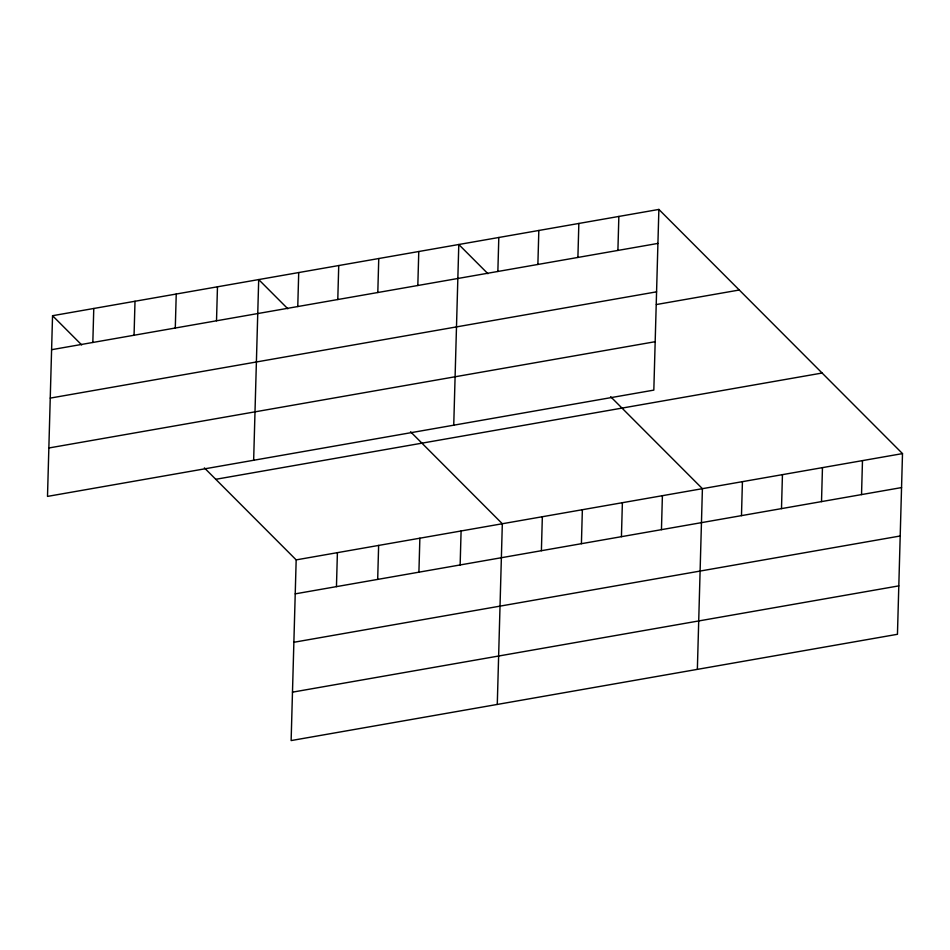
<?xml version="1.0" encoding="UTF-8"?>
<svg xmlns="http://www.w3.org/2000/svg" width="950" height="950" viewBox="0 0 950 950"><rect width="100%" height="100%" fill="white"/><g stroke="black" fill="none" stroke-linecap="round" stroke-linejoin="round"><path stroke-width="1.43" d="M52.547 315.709L47.5 496.399L653.826 390.117L658.873 209.428L52.547 315.709L81.688 344.921M92.827 342.463L93.777 308.489M134.057 335.231L135.007 301.257M175.287 328.011L176.237 294.025M216.517 320.779L217.467 286.805M253.65 460.263L258.697 279.573L287.838 308.786M297.766 306.541L298.716 272.567M204.381 467.887L296.174 559.883L291.127 740.572L897.453 634.291L902.5 453.601L658.873 209.428M337.784 299.523L338.734 265.549M336.454 586.637L337.404 552.651M377.803 292.517L378.753 258.531M377.684 579.405L378.634 545.419M417.822 285.499L418.772 251.524M418.914 572.173L419.864 538.199M453.744 425.196L458.791 244.506L487.932 273.719M460.144 564.953L461.094 530.967M497.859 271.474L498.809 237.488M497.277 704.437L502.324 523.747L410.543 431.751M537.878 264.456L538.828 230.482M541.393 550.715L542.343 516.729M577.897 257.438L578.847 223.464M581.412 543.697L582.362 509.711M617.904 250.432L618.854 216.446M621.431 536.679L622.381 502.704M661.449 529.661L662.399 495.686M697.359 669.358L702.406 488.668L610.624 396.684M741.475 515.636L742.425 481.662M781.494 508.618L782.444 474.644M821.512 501.612L822.462 467.626M861.531 494.594L862.481 460.619M51.597 349.695L657.922 243.414M50.243 398.109L656.581 291.828M656.379 304.534L739.278 290.011M48.854 447.984L655.179 341.703M215.781 479.299L822.106 373.029M296.174 559.883L902.5 453.601M295.224 593.857L901.55 487.576M293.871 642.271L900.196 535.99M292.481 692.158L898.807 585.877"/></g></svg>
